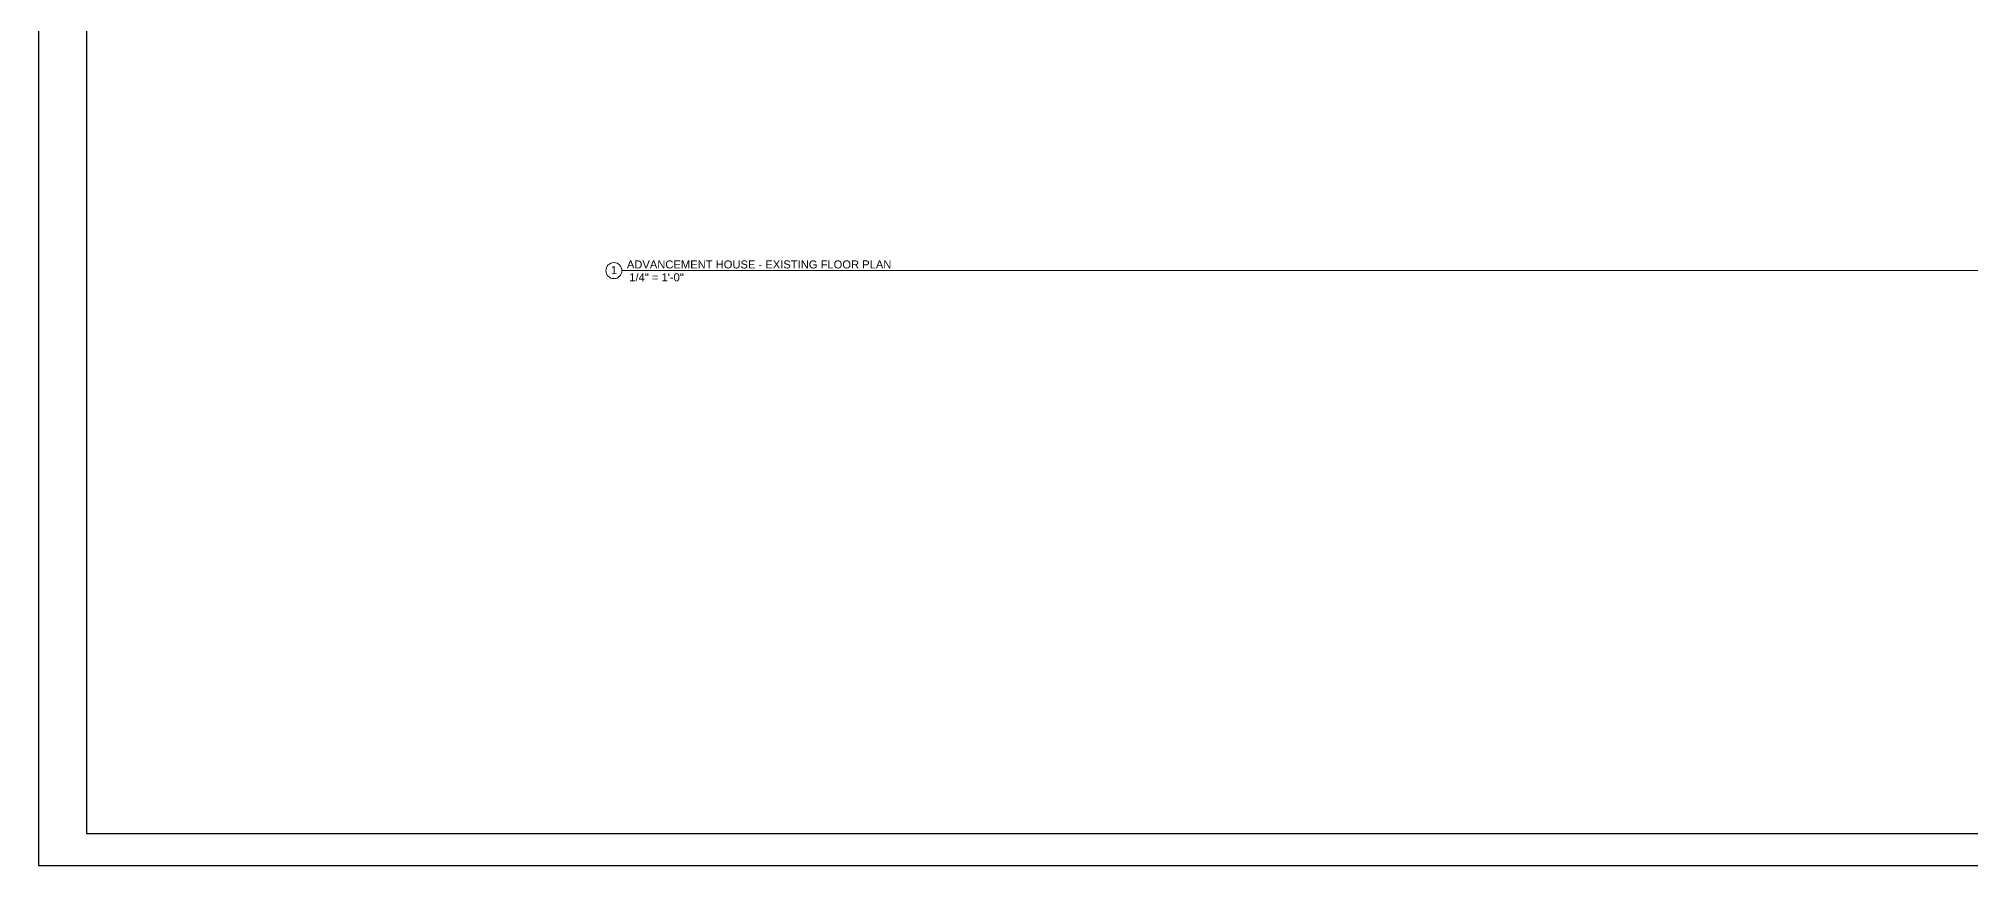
# Model space of a CAD drawing. Header units: inches. Extents: x -2078 to 106214, y -964 to 6385.
# Drawn here: x 95198 to 96647, y 2929 to 3549 of the extents above; entities that cross this region are included whole.
import ezdxf

# ---------------------------------------------------------------- set-up
doc = ezdxf.new("R2010")
doc.units = ezdxf.units.IN
doc.header["$MEASUREMENT"] = 0
doc.layers.add('A-ANNO', color=2, linetype='Continuous', lineweight=5)
doc.layers.add('A-TB', color=7, linetype='Continuous')
doc.styles.add('Arial_3', font='arial.ttf', dxfattribs={"height": 0.125})

# ---------------------------------------------------------------- blocks, each defined once
blk = doc.blocks.new('JC_TB_48x36 - JC_TB_4836-1441736-Floor Plans')
at = {"layer": 'A-TB'}
for p, q in [((-0.003, 24.012), (-0.003, -11.988)), ((0.747, 23.512), (0.747, -11.488)), ((0.747, -11.488), (47.497, -11.488)), ((-0.003, -11.988), (47.997, -11.988))]:
    blk.add_line(p, q, dxfattribs=at)
blk = doc.blocks.new('Viewport - View Title-2281-Floor Plans')
at = {"layer": 'A-ANNO'}
for start, end in [(0, 180), (180, 360)]:
    blk.add_arc((-0.125, 0), 0.125, start, end, dxfattribs=at)

msp = doc.modelspace()

# ---------------------------------------------------------------- block references
at = {"layer": 'A-TB', "xscale": 48, "yscale": 48, "zscale": 48}
msp.add_blockref('JC_TB_48x36 - JC_TB_4836-1441736-Floor Plans', (95198.03, 3504.063), dxfattribs=at)

# ---------------------------------------------------------------- next in the draw order: linework, layer by layer
at = {"layer": 'A-ANNO', "lineweight": 9}
msp.add_line((95635.333, 3374.675), (96767.661, 3374.675), dxfattribs=at)

# ---------------------------------------------------------------- next in the draw order: block references
at = {"layer": 'A-ANNO', "xscale": 48, "yscale": 48, "zscale": 48}
msp.add_blockref('Viewport - View Title-2281-Floor Plans', (95635.333, 3374.675), dxfattribs=at)

# ---------------------------------------------------------------- next in the draw order: texts
at = {"layer": 'A-ANNO', "char_height": 6, "attachment_point": 1, "style": 'Arial_3'}
for s, insert, width in [('1', (95627.089, 3378.079), 5.6055), ('ADVANCEMENT HOUSE - EXISTING FLOOR PLAN', (95639.044, 3382.33), 206.09974), (' 1/4" = 1\'-0"', (95638.527, 3372.658), 52.419)]:
    msp.add_mtext(s, dxfattribs=dict(at, insert=insert, width=width))

doc.saveas('drawing.dxf')
